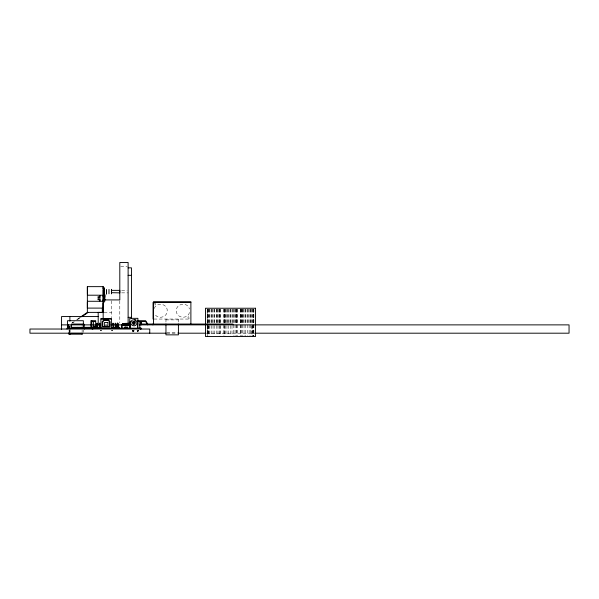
<?xml version="1.0" encoding="UTF-8"?>
<svg xmlns="http://www.w3.org/2000/svg" width="599" height="599" viewBox="0 0 599 599"><rect width="100%" height="100%" fill="white"/><g stroke="black" fill="none" stroke-linecap="round" stroke-linejoin="round"><path stroke-width="0.45" stroke-dasharray="3 2.25" d="M69.027 329.031L69.035 325.706L69.05 327.368M69.05 331.599L69.05 329.862M69.761 329.944L69.761 331.636L69.791 329.952M69.761 329.106L69.761 325.721M70.098 331.636L70.105 328.259M70.105 327.413L70.105 324.875M80.259 317.792L80.259 317.223L76.522 319.769M82.123 332.497L82.123 329.967M82.123 326.582L82.13 324.89M103.979 302.031L104.855 302.038L104.818 301.065M69.798 329.106L69.851 325.721M137.875 331.779L138.137 330.296L137.875 331.779L137.426 330.296L137.688 331.779M134.011 330.296L133.794 331.779L132.566 331.779L132.342 330.296L134.011 330.296L133.442 331.202L132.342 330.296L132.956 331.202L132.566 331.779L132.783 330.296L132.956 331.202M189.441 312.453C187.824 319.776 176.016 318.219 176.353 310.731C176.016 303.244 187.824 301.686 189.441 309.009M154.287 308.463C156.526 301.304 168.154 303.865 167.181 311.3C166.911 317.844 157.028 319.604 154.52 313.554M138.04 331.202L138.556 330.296L137.014 330.296L137.53 331.202M100.557 330.798L100.804 330.416L101.381 330.798L100.557 330.798L100.819 330.416M111.661 330.798L111.908 330.416L112.485 330.798L111.661 330.798L111.923 330.416M76.665 319.671L79.712 317.59M72.846 322.854L74.441 321.753M77.293 319.821L80.551 317.59M120.721 266.637L127.198 266.637M104.084 312.393L111.481 312.393M153.965 319.05L190.497 319.05M165.953 319.881L178.435 319.881M105.402 324.875L107.273 324.875M166.844 332.49L177.521 332.49M166.844 333.194L177.521 333.194M206.363 333.194L254.964 333.194M121.664 290.365L127.198 290.365M121.657 292.859L128.119 292.866M112.253 330.416L112.485 330.798M101.149 330.416L101.381 330.798M104.855 302.038L104.81 300.833M253.886 309.151L253.886 335.612M253.706 309.151L253.706 335.612M253.617 309.151L253.617 336.518M253.085 309.151L253.085 336.518M252.913 309.151L252.913 336.518M252.201 325.774L252.201 336.518M252.059 309.151L252.059 336.518M251.82 309.159L251.82 323.026M251.82 325.774L251.82 335.627M250.711 309.151L250.711 335.612M250.412 309.159L250.412 323.026M249.124 309.151L249.124 335.612M248.787 309.159L248.787 323.026M247.409 309.151L247.409 335.612M247.065 309.159L247.065 323.026M245.68 309.151L245.68 336.518M245.343 309.159L245.343 323.026M244.055 309.151L244.055 335.612M243.756 309.159L243.756 323.026M242.655 309.151L242.655 336.518M242.408 309.159L242.408 323.026M241.562 309.151L241.562 336.518M241.39 309.159L241.39 323.026M240.85 309.151L240.85 335.612M240.761 309.159L240.761 323.026M240.581 309.151L240.671 335.627M237.167 309.151L237.167 336.518M237.009 309.159L237.009 323.026M236.875 309.151L236.875 335.612M236.403 309.159L236.403 323.026M236.148 309.151L236.148 335.612M235.4 309.159L235.4 323.026M235.04 309.151L235.04 336.518M234.067 309.159L234.067 323.026M233.617 309.151L233.617 335.612M232.487 309.159L232.487 323.026M231.993 309.151L231.993 324.658M231.993 325.571L231.993 335.612M230.772 309.159L230.772 323.026M230.256 309.151L230.256 324.658M230.256 325.571L230.256 336.518M229.043 309.159L229.043 323.026M228.548 309.151L228.548 324.658M228.548 325.571L228.548 335.612M227.41 309.159L227.41 323.026M226.969 309.151L226.969 324.658M226.969 325.571L226.969 335.612M225.995 309.159L225.995 323.026M225.628 309.151L225.628 324.658M225.628 325.571L225.628 336.518M224.887 309.159L224.887 323.026M224.625 309.151L224.625 324.658M224.625 325.571L224.625 336.518M224.161 309.159L224.161 323.026M224.026 309.151L224.026 324.658M224.026 325.571L224.026 335.612M223.869 309.151L223.869 324.658M223.936 324.875L223.936 335.627M220.41 309.151L220.41 324.658M220.41 325.571L220.41 336.518M219.99 309.151L219.99 324.658M219.99 325.571L219.99 335.612M219.9 309.159L219.9 323.026M219.152 309.151L219.152 324.658M219.152 325.571L219.152 336.518M219.002 309.159L219.002 323.026M217.946 309.151L217.946 324.658M217.946 325.571L217.946 335.612M217.751 309.159L217.751 323.026M216.456 309.151L216.456 324.658M216.456 325.571L216.456 335.612M216.232 309.159L216.232 323.026M214.786 309.151L214.786 324.658M214.786 325.571L214.786 335.612M214.547 309.159L214.547 323.026M213.049 309.151L213.049 324.658M213.049 325.571L213.049 335.612M212.81 309.159L212.81 323.026M211.365 309.151L211.365 324.658M211.365 325.571L211.365 335.612M211.14 309.159L211.14 323.026M209.845 309.151L209.845 324.658M209.845 325.571L209.845 336.518M209.65 309.159L209.65 323.026M208.946 325.774L208.946 335.627M208.594 309.151L208.594 324.658M208.594 325.571L208.594 336.518M208.445 309.151L208.445 324.658M208.445 325.571L208.445 335.612M207.696 309.151L207.696 324.658M207.696 325.571L207.696 336.518M207.606 309.151L207.606 324.658M207.606 325.571L207.606 336.518M178.435 319.05L178.435 324.044M165.953 319.05L165.953 324.044M119.8 300.84L119.8 323.026M111.481 300.81L111.481 317.747M83.665 329.869L83.665 332.363M69.881 325.796L69.881 333.194M154.31 303.356A0.831 0.831 0 0 1 155.553 304.075A0.831 0.831 0 0 1 154.31 304.794M189.449 317.949A0.831 0.831 0 0 1 188.273 318.002A0.831 0.831 0 0 1 188.221 316.826A0.831 0.831 0 0 1 189.396 316.774M207.194 325.571L207.187 336.518L207.217 325.571M207.217 309.151L207.194 324.658L207.187 309.151M133.584 330.296L133.794 331.779L133.584 330.296M73.535 321.813L72.037 322.831L73.61 321.753"/><path stroke-width="0.9" d="M69.042 334.167L69.042 333.329L82.115 333.344L82.115 334.175L69.027 334.167L69.027 332.43M70.098 333.329L69.933 334.167L69.754 333.329L69.042 333.358M80.97 316.736L87.364 312.386L87.349 302.181M96.896 327.698L96.978 323.108L97.487 323.774L97.487 327.698M98.206 299.148C98.199 302.323 98.199 294.176 98.206 297.359M99.314 323.774L99.314 327.698L99.906 327.698L99.906 323.774L99.397 323.108L99.314 323.774L99.906 323.774M102.339 308.111L102.317 312.393L87.342 312.386M103.185 289.729L103.163 312.393L98.199 312.393L98.199 324.875M104.024 300.578L104.024 291.631M104.421 293.173L104.421 294.843L104.428 287.857L104.428 290.912M104.855 300.047L104.818 294.633L104.855 297.216M106.51 290.35L106.487 293.473M112.912 323.774L112.912 327.698L113.496 327.698L113.496 323.774L112.986 323.108L112.912 323.774L113.496 323.774M115.18 323.774L115.18 327.698L115.772 327.698L115.772 323.774L115.263 323.108L115.18 323.774L115.772 323.774M99.868 299.148C99.861 306.456 99.868 290.043 99.868 297.359M103.185 303.221L103.17 308.111L87.364 308.103L87.372 286.636L103.178 286.644L103.193 294.311M103.2 299.77L103.193 301.29L87.379 301.275M104.031 300.324L104.031 299.448M104.428 292.499L104.421 293.473M104.862 300.324L104.818 299.448M108.996 293.765L109.003 289.437M111.496 290.725C111.504 285.229 111.489 298.257 111.496 292.23M111.496 292.686L119.815 292.859L119.815 290.365L111.496 290.358L111.496 290.979L111.496 290.522M103.17 288.688L103.178 286.644M104.024 294.394L104.024 295.322L104.016 293.121M106.502 289.437L106.502 294.094L106.487 293.181M122.039 325.826L122.518 324.052M103.986 294.715L103.986 295.21M129.586 324.456L129.414 323.25L122.466 323.52C121.994 327.398 139.11 323.138 122.473 324.456M103.178 287.984L103.185 288.359M103.163 295.262L103.163 319.327M129.848 325.826L129.369 324.052L129.736 324.224M116.356 324.299L116.303 328.035M122.271 324.89L122.196 325.819L122.518 324.156M115.719 324.8L115.809 324.299L115.719 328.379M69.754 334.167L69.918 333.329M133.098 322.809C135.846 320.188 133.659 325.721 133.495 322.809C134.206 323.902 134.206 321.715 133.495 322.809M130.118 328.462L130.23 323.295L129.758 323.273L130.365 321.281M129.758 323.273L130.432 322.127M125.004 328.327L125.049 327.076L125.004 328.327L121.627 328.327L121.627 325.002L130.604 325.002M130.23 327.653L129.758 328.215L129.758 318.339L137.89 318.339L137.89 328.215L137.418 327.653M130.455 323.602L130.275 328.462M81.704 316.811L88.195 312.386M137.418 323.295L137.89 323.273L137.485 321.948M129.841 325.062L129.369 324.156M82.115 333.344L82.115 334.175M128.119 267.843L131.451 267.843L131.451 318.608M128.119 275.33L131.451 275.33M103.163 299.919L119.8 299.919L119.8 262.482L128.119 262.482L128.119 323.947M190.886 302.413L153.059 302.413L153.059 319.05M103.155 308.111L103.155 307.145M98.199 316.557L61.562 316.557L61.562 329.495M128.119 317.343L131.451 317.343M100.902 318.9L111.392 318.9M91.729 321.506L95.683 321.506M137.523 321.506L145.609 321.506L147.766 324.875M134.146 322.809L134.55 322.809M122.466 323.52L129.586 323.52M96.896 323.774L97.487 323.774M140.645 324.044L232.929 324.044L232.929 324.875M61.562 324.875L100.729 324.875M111.01 324.875L129.706 324.875M139.058 324.875L255.556 324.875M255.9 324.875L569.05 324.875L569.05 333.194L255.9 333.194M93.437 326.313L96.656 326.313M124.974 327.076L127.258 327.076L127.228 328.327L130.604 328.327M71.431 327.331L90.898 327.331L90.898 320.675L95.683 320.675L95.683 326.695M96.971 327.548L100.924 327.548L100.924 328.282L96.971 328.282M116.011 327.548L112.08 327.548L112.08 328.282L116.011 328.282M118.295 327.548L119.059 327.548L119.059 328.282L118.295 328.282M115.008 328.035L119.134 328.035L115.008 328.379L114.978 327.548L115.038 328.282M140.937 328.177L140.937 329.031L140.975 328.177L92.171 328.177L92.171 329.031L92.268 327.181L97.772 327.181L97.772 328.522L92.268 328.522M166.163 333.194L29.95 333.194L29.95 329.031L149.75 329.031L149.75 333.194M178.315 333.194L205.427 333.194M87.387 295.202L103.193 295.217L103.2 296.737M129.616 324.89L129.691 325.819M134.558 319.552L136.018 319.941M147.766 324.044L145.609 320.675L137.523 320.675L137.523 328.424L139.807 328.424L139.807 321.506M118.355 324.299L118.437 328.379M118.325 324.299L118.422 324.8M118.033 324.299L118.108 328.035M117.426 324.299L117.449 328.035M87.372 286.636L87.387 294.304M104.031 294.633L104.031 296.625M103.163 307.549L103.163 310.042M190.886 324.044L190.886 301.709L153.479 301.709L153.479 324.044M178.412 324.044L178.412 334.856L165.953 334.856L165.953 324.044M152.91 324.044L152.91 324.875M141.559 321.506L141.559 324.875M140.847 328.177L140.847 329.031M140.645 321.506L140.645 324.875M140.308 328.177L140.308 329.031M133.824 322.082L133.824 322.479M133.824 323.138L133.824 323.535M130.268 323.969L130.268 328.484M127.183 327.076L127.228 328.327M121.926 325.002L121.926 328.222M118.699 328.035L118.587 324.299L115.555 324.299L115.442 328.035M114.297 327.548L114.297 328.282M113.683 327.548L113.683 328.282M113.57 327.548L113.57 328.282M112.732 327.548L112.732 328.282M112.619 327.548L112.619 328.282M111.392 328.215L111.392 318.788L100.902 318.788L100.849 328.282M100.265 327.548L100.19 328.282M96.626 326.313L96.626 327.69M96.536 326.313L96.536 327.69M96.387 326.313L96.387 327.69M96.184 326.313L96.184 327.69M95.937 326.313L95.937 327.69M95.66 326.313L95.66 327.69M95.361 326.313L95.361 327.69M95.046 326.313L95.046 327.69M94.732 326.313L94.732 327.69M94.432 326.313L94.432 327.69M94.155 326.313L94.155 327.69M93.908 326.313L93.908 327.69M93.706 326.313L93.706 327.69M93.556 326.313L93.556 327.69M93.466 326.313L93.466 327.69M93.392 321.506L93.392 327.556M92.845 328.177L92.845 329.031M91.729 320.675L91.729 328.162L67.028 328.2L67.028 329.031M84.496 328.2L84.496 329.031M83.912 328.162L83.912 324.044L71.431 324.044L71.431 328.162M83.763 324.875L83.763 327.368M83.358 324.456L83.358 320.712L67.552 320.712L67.552 328.2M77.668 327.331L77.668 328.162M69.881 316.557L69.881 321.176M68.106 324.875L68.106 328.2M67.949 324.875L67.949 328.2M117.636 323.108L117.561 323.774L118.153 323.774L117.636 323.108M130.934 321.618C129.339 325.257 135.262 327.75 136.714 323.999C138.309 320.36 132.386 317.867 130.934 321.618M132.297 322.18C133.614 329.555 138.421 317.874 132.297 322.18M133.292 322.584C133.712 324.86 135.187 321.274 133.292 322.584M103.807 320.001L102.249 321.678L102.249 327.002L110.036 327.002L110.036 321.678L108.479 320.001L103.807 320.001M104.061 320.383L102.676 321.873L102.676 326.612L109.61 326.612L109.61 321.873L108.224 320.383L104.061 320.383M255.556 308.238L205.479 308.238L205.479 336.518L255.556 336.518L255.556 308.238M107.925 322.562L104.361 322.562L104.361 325.931L107.925 325.931L107.925 322.562"/></g></svg>
